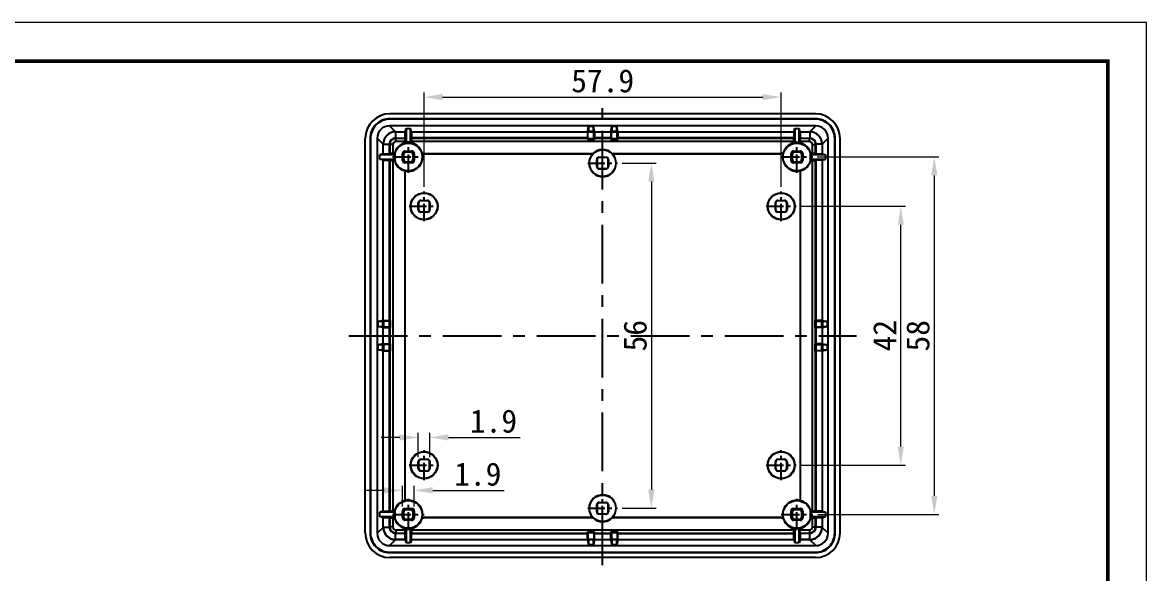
# Model space of a CAD drawing. Header units: millimetres. Extents: x 1760 to 2124, y -231 to 22.
# Drawn here: x 1942 to 2124.2, y -67.3 to 22.1 of the extents above; entities that cross this region are included whole.
import ezdxf

# ---------------------------------------------------------------- set-up
doc = ezdxf.new("R2010")
doc.units = ezdxf.units.MM
doc.linetypes.add('CENTER', pattern=[50.8, 31.75, -6.35, 6.35, -6.35])
doc.layers.add('dim', color=3, linetype='Continuous', lineweight=9)
doc.layers.add('from', color=7, linetype='Continuous', lineweight=13)
doc.styles.add('宋体', font='SimSun.ttf')
doc.dimstyles.new('YanXiu', dxfattribs={"dimscale": 1.5, "dimtxt": 2.5, "dimasz": 2.2, "dimexe": 0.65, "dimexo": 0.65, "dimgap": 0.5, "dimtad": 1, "dimdsep": 46, "dimtxsty": '宋体', "dimcen": 0, "dimclrd": 3, "dimclre": 3, "dimclrt": 3, "dimazin": 2, "dimtfac": 1, "dimtofl": 0, "dimtmove": 0, "dimatfit": 3, "dimfxl": 1, "dimlwd": 5, "dimlwe": 5, "dimarcsym": 0})

# ---------------------------------------------------------------- blocks, each defined once
blk = doc.blocks.new('*D4')
at = {"layer": 'Defpoints', "color": 0}
for p in [(2065.02, 10.01), (2007.12, -5.29), (2065.02, -5.29)]:
    blk.add_point(p, dxfattribs=at)
at = {"layer": 'dim', "color": 3, "lineweight": 5}
for p, q in [((2007.12, -4.54), (2007.12, 10.76)), ((2010.12, 10.01), (2062.02, 10.01)), ((2065.02, -4.54), (2065.02, 10.76))]:
    blk.add_line(p, q, dxfattribs=at)
at = {"layer": 'dim', "color": 3}
for points in [[(2010.12, 10.51), (2010.12, 9.51), (2007.12, 10.01)], [(2062.02, 10.51), (2062.02, 9.51), (2065.02, 10.01)]]:
    blk.add_solid(points, dxfattribs=at)
at = {"layer": 'dim', "color": 3, "insert": (2036.07, 12.63), "char_height": 3.75, "attachment_point": 5, "style": '宋体'}
blk.add_mtext('57.9', dxfattribs=at)
blk = doc.blocks.new('*D5')
at = {"layer": 'Defpoints', "color": 0}
for p in [(2038.48, -0.7), (2038.48, -56.7), (2043.97, -56.7)]:
    blk.add_point(p, dxfattribs=at)
at = {"layer": 'dim', "color": 3, "lineweight": 5}
for p, q in [((2039.23, -0.7), (2044.72, -0.7)), ((2043.97, -3.7), (2043.97, -53.7)), ((2039.23, -56.7), (2044.72, -56.7))]:
    blk.add_line(p, q, dxfattribs=at)
at = {"layer": 'dim', "color": 3}
for points in [[(2043.47, -3.7), (2044.47, -3.7), (2043.97, -0.7)], [(2043.47, -53.7), (2044.47, -53.7), (2043.97, -56.7)]]:
    blk.add_solid(points, dxfattribs=at)
at = {"layer": 'dim', "color": 3, "insert": (2041.35, -28.7), "char_height": 3.75, "attachment_point": 5, "rotation": 90, "style": '宋体'}
blk.add_mtext('56', dxfattribs=at)
blk = doc.blocks.new('*D25')
at = {"layer": 'Defpoints', "color": 0}
for p in [(2005.52, -53.8), (2003.62, -57.15), (2005.52, -57.15)]:
    blk.add_point(p, dxfattribs=at)
at = {"layer": 'dim', "color": 3, "lineweight": 5}
for p, q in [((2000.62, -53.8), (1997.62, -53.8)), ((2003.62, -56.41), (2003.62, -53.05)), ((2005.52, -56.41), (2005.52, -53.05)), ((2008.52, -53.8), (2020.12, -53.8))]:
    blk.add_line(p, q, dxfattribs=at)
at = {"layer": 'dim', "color": 3}
for points in [[(2000.62, -53.3), (2000.62, -54.3), (2003.62, -53.8)], [(2008.52, -53.3), (2008.52, -54.3), (2005.52, -53.8)]]:
    blk.add_solid(points, dxfattribs=at)
at = {"layer": 'dim', "color": 3, "insert": (2015.82, -51.18), "char_height": 3.75, "attachment_point": 5, "style": '宋体'}
blk.add_mtext('1.9', dxfattribs=at)
blk = doc.blocks.new('*D26')
at = {"layer": 'Defpoints', "color": 0}
for p in [(2008.07, -45.21), (2006.17, -49.15), (2008.07, -49.15)]:
    blk.add_point(p, dxfattribs=at)
at = {"layer": 'dim', "color": 3, "lineweight": 5}
for p, q in [((2003.17, -45.21), (2000.17, -45.21)), ((2006.17, -48.41), (2006.17, -44.46)), ((2008.07, -48.41), (2008.07, -44.46)), ((2011.07, -45.21), (2022.67, -45.21))]:
    blk.add_line(p, q, dxfattribs=at)
at = {"layer": 'dim', "color": 3}
for points in [[(2003.17, -44.71), (2003.17, -45.71), (2006.17, -45.21)], [(2011.07, -44.71), (2011.07, -45.71), (2008.07, -45.21)]]:
    blk.add_solid(points, dxfattribs=at)
at = {"layer": 'dim', "color": 3, "insert": (2018.37, -42.58), "char_height": 3.75, "attachment_point": 5, "style": '宋体'}
blk.add_mtext('1.9', dxfattribs=at)
blk = doc.blocks.new('*D30')
at = {"layer": 'Defpoints', "color": 0}
for p in [(2067.43, -7.7), (2084.41, -7.7), (2067.43, -49.7)]:
    blk.add_point(p, dxfattribs=at)
at = {"layer": 'dim', "color": 3, "lineweight": 5}
for p, q in [((2068.18, -7.7), (2085.16, -7.7)), ((2084.41, -46.7), (2084.41, -10.7)), ((2068.18, -49.7), (2085.16, -49.7))]:
    blk.add_line(p, q, dxfattribs=at)
at = {"layer": 'dim', "color": 3}
for points in [[(2083.91, -10.7), (2084.91, -10.7), (2084.41, -7.7)], [(2083.91, -46.7), (2084.91, -46.7), (2084.41, -49.7)]]:
    blk.add_solid(points, dxfattribs=at)
at = {"layer": 'dim', "color": 3, "insert": (2081.79, -28.7), "char_height": 3.75, "attachment_point": 5, "rotation": 90, "style": '宋体'}
blk.add_mtext('42', dxfattribs=at)
blk = doc.blocks.new('*D31')
at = {"layer": 'Defpoints', "color": 0}
for p in [(2070.12, 0.3), (2070.23, -57.71), (2089.83, -57.71)]:
    blk.add_point(p, dxfattribs=at)
at = {"layer": 'dim', "color": 3, "lineweight": 5}
for p, q in [((2070.87, 0.3), (2090.58, 0.3)), ((2089.83, -2.7), (2089.83, -54.71)), ((2070.98, -57.71), (2090.58, -57.71))]:
    blk.add_line(p, q, dxfattribs=at)
at = {"layer": 'dim', "color": 3}
for points in [[(2089.33, -2.7), (2090.33, -2.7), (2089.83, 0.3)], [(2089.33, -54.71), (2090.33, -54.71), (2089.83, -57.71)]]:
    blk.add_solid(points, dxfattribs=at)
at = {"layer": 'dim', "color": 3, "insert": (2087.2, -28.71), "char_height": 3.75, "attachment_point": 5, "rotation": 90, "style": '宋体'}
blk.add_mtext('58', dxfattribs=at)

msp = doc.modelspace()

# ---------------------------------------------------------------- linework, layer by layer
at = {"color": 7, "linetype": 'Continuous'}
for p, q in [((2070.567, 7.295), (2001.564, 7.295)), ((2001.565, 6.494), (2001.565, 6.424)), ((2070.565, 6.494), (2001.565, 6.494)), ((2070.565, 6.424), (2001.565, 6.424)), ((2070.565, 6.494), (2070.565, 6.424)), ((2001.513, 5.347), (2002.471, 4.389)), ((2070.618, 5.347), (2001.513, 5.347)), ((2002.471, 4.389), (2004.044, 4.389)), ((2002.497, 4.362), (2002.497, 3.363)), ((2002.497, 4.362), (2004.044, 4.362)), ((2004.044, 4.389), (2004.215, 4.902)), ((2004.044, 4.389), (2004.044, 4.362)), ((2004.215, 4.902), (2004.215, 2.469)), ((2004.215, 4.902), (2004.915, 4.902)), ((2004.915, 2.469), (2004.915, 4.902)), ((2005.086, 4.389), (2004.915, 4.902)), ((2005.086, 4.389), (2005.086, 3.388)), ((2005.086, 4.389), (2033.6, 4.389)), ((2033.6, 4.389), (2033.765, 5.216)), ((2033.6, 4.389), (2033.6, 3.388)), ((2033.765, 4.425), (2033.687, 4.294)), ((2033.687, 3.294), (2033.687, 4.294)), ((2034.644, 4.294), (2033.687, 4.294)), ((2033.765, 5.216), (2033.765, 4.425)), ((2034.565, 5.216), (2033.765, 5.216)), ((2034.565, 4.425), (2033.765, 4.425)), ((2034.565, 4.425), (2034.565, 5.216)), ((2034.731, 4.389), (2034.565, 5.216)), ((2034.565, 4.425), (2034.644, 4.294)), ((2034.644, 3.294), (2034.644, 4.294)), ((2034.731, 4.389), (2034.731, 3.388)), ((2034.731, 4.389), (2037.4, 4.389)), ((2037.4, 4.389), (2037.565, 5.216)), ((2037.4, 4.389), (2037.4, 3.388)), ((2037.565, 4.425), (2037.487, 4.294)), ((2037.487, 3.294), (2037.487, 4.294)), ((2038.444, 4.294), (2037.487, 4.294)), ((2037.565, 5.216), (2037.565, 4.425)), ((2038.365, 5.216), (2037.565, 5.216)), ((2038.365, 4.425), (2037.565, 4.425)), ((2038.365, 4.425), (2038.365, 5.216)), ((2038.531, 4.389), (2038.365, 5.216)), ((2038.365, 4.425), (2038.444, 4.294)), ((2038.444, 3.294), (2038.444, 4.294)), ((2038.531, 4.389), (2038.531, 3.388)), ((2038.531, 4.389), (2067.044, 4.389)), ((2067.044, 4.389), (2067.215, 4.902)), ((2067.044, 4.389), (2067.044, 3.388)), ((2067.215, 4.902), (2067.215, 2.469)), ((2067.215, 4.902), (2067.915, 4.902)), ((2067.915, 2.469), (2067.915, 4.902)), ((2068.086, 4.389), (2067.915, 4.902)), ((2068.086, 4.389), (2068.086, 4.362)), ((2068.086, 4.389), (2069.66, 4.389)), ((2068.086, 4.362), (2069.633, 4.362)), ((2069.633, 4.362), (2069.633, 3.363)), ((2069.66, 4.389), (2070.618, 5.347)), ((1997.565, -60.706), (1997.565, 3.296)), ((1998.366, 3.295), (1998.366, -60.705)), ((1998.366, 3.295), (1998.436, 3.295)), ((1998.436, 3.295), (1998.436, -60.705)), ((1999.514, 3.347), (1999.514, -60.757)), ((1999.514, 3.347), (2000.472, 2.389)), ((2000.472, 0.816), (2000.472, 2.389)), ((2000.498, 0.816), (2000.498, 2.363)), ((2000.498, 2.363), (2001.498, 2.363)), ((2001.498, 0.824), (2001.498, 2.363)), ((2001.498, 2.363), (2001.549, 2.312)), ((2001.549, 2.312), (2001.549, 0.841)), ((2002.049, 2.312), (2001.549, 2.312)), ((2002.049, 2.312), (2002.049, 0.846)), ((2002.497, 3.363), (2002.549, 3.312)), ((2002.497, 3.363), (2004.036, 3.363)), ((2002.548, 2.812), (2002.548, 3.312)), ((2004.015, 2.812), (2002.548, 2.812)), ((2004.019, 3.312), (2002.549, 3.312)), ((2004.015, 2.812), (2004.015, 2.552)), ((2004.036, 3.363), (2004.019, 3.312)), ((2005.086, 3.388), (2005.112, 3.312)), ((2033.6, 3.388), (2005.086, 3.388)), ((2033.585, 3.312), (2005.112, 3.312)), ((2005.116, 2.812), (2005.116, 2.552)), ((2067.015, 2.812), (2005.116, 2.812)), ((2033.687, 3.294), (2033.583, 3.121)), ((2033.583, 3.121), (2034.748, 3.121)), ((2033.6, 3.388), (2033.585, 3.312)), ((2033.687, 3.294), (2034.644, 3.294)), ((2034.644, 3.294), (2034.748, 3.121)), ((2034.731, 3.388), (2034.746, 3.312)), ((2037.4, 3.388), (2034.731, 3.388)), ((2037.385, 3.312), (2034.746, 3.312)), ((2037.487, 3.294), (2037.383, 3.121)), ((2037.383, 3.121), (2038.548, 3.121)), ((2037.4, 3.388), (2037.385, 3.312)), ((2037.487, 3.294), (2038.444, 3.294)), ((2038.444, 3.294), (2038.548, 3.121)), ((2038.531, 3.388), (2038.546, 3.312)), ((2067.044, 3.388), (2038.531, 3.388)), ((2067.019, 3.312), (2038.546, 3.312)), ((2067.015, 2.812), (2067.015, 2.552)), ((2067.044, 3.388), (2067.019, 3.312)), ((2068.095, 3.363), (2069.633, 3.363)), ((2068.095, 3.363), (2068.112, 3.312)), ((2069.582, 3.312), (2068.112, 3.312)), ((2068.116, 2.812), (2068.116, 2.552)), ((2069.582, 2.812), (2068.116, 2.812)), ((2069.582, 3.312), (2069.633, 3.363)), ((2069.582, 2.812), (2069.582, 3.312)), ((2070.082, 2.312), (2070.582, 2.312)), ((2070.082, 0.846), (2070.082, 2.312)), ((2070.582, 2.312), (2070.633, 2.363)), ((2070.582, 0.841), (2070.582, 2.312)), ((2071.633, 2.363), (2070.633, 2.363)), ((2070.633, 2.363), (2070.633, 0.824)), ((2071.633, 2.363), (2071.633, 0.816)), ((2071.659, 2.389), (2072.617, 3.347)), ((2071.659, 2.389), (2071.659, 0.816)), ((2072.617, -60.757), (2072.617, 3.347)), ((2073.765, 3.295), (2073.695, 3.295)), ((2073.695, -60.705), (2073.695, 3.295)), ((2073.765, -60.705), (2073.765, 3.295)), ((2074.565, -60.706), (2074.565, 3.296)), ((2000.472, 0.816), (1999.959, 0.645)), ((1999.959, -0.055), (1999.959, 0.645)), ((2002.391, 0.645), (1999.959, 0.645)), ((2000.472, 0.816), (2000.498, 0.816)), ((2001.498, 0.824), (2001.549, 0.841)), ((2002.049, 0.846), (2002.309, 0.846)), ((2003.615, -0.255), (2003.615, 0.845)), ((2003.615, 0.845), (2003.79, 0.671)), ((2003.79, 0.671), (2003.79, -0.081)), ((2004.015, 1.245), (2004.19, 1.071)), ((2004.015, 1.245), (2005.115, 1.245)), ((2004.941, 1.071), (2004.19, 1.071)), ((2005.115, 1.245), (2004.941, 1.071)), ((2005.515, 0.845), (2005.341, 0.671)), ((2005.341, -0.081), (2005.341, 0.671)), ((2005.515, 0.845), (2005.515, -0.255)), ((2006.826, 0.83), (2006.829, 0.804)), ((2007.049, 0.812), (2007.049, 0.838)), ((2007.049, 0.838), (2034.5, 0.838)), ((2007.049, 0.812), (2034.481, 0.812)), ((2035.515, 0.245), (2035.562, 0.199)), ((2035.515, 0.245), (2036.615, 0.245)), ((2036.569, 0.199), (2035.562, 0.199)), ((2036.615, 0.245), (2036.569, 0.199)), ((2037.631, 0.838), (2065.082, 0.838)), ((2037.65, 0.812), (2065.082, 0.812)), ((2065.082, 0.812), (2065.082, 0.838)), ((2065.305, 0.83), (2065.302, 0.804)), ((2066.615, -0.255), (2066.615, 0.845)), ((2066.615, 0.845), (2066.79, 0.671)), ((2066.79, 0.671), (2066.79, -0.081)), ((2067.015, 1.245), (2068.115, 1.245)), ((2067.015, 1.245), (2067.19, 1.071)), ((2067.941, 1.071), (2067.19, 1.071)), ((2068.115, 1.245), (2067.941, 1.071)), ((2068.515, 0.845), (2068.341, 0.671)), ((2068.341, -0.081), (2068.341, 0.671)), ((2068.515, 0.845), (2068.515, -0.255)), ((2072.172, 0.645), (2069.74, 0.645)), ((2070.082, 0.846), (2069.822, 0.846)), ((2070.633, 0.824), (2070.582, 0.841)), ((2071.659, 0.816), (2071.633, 0.816)), ((2071.659, 0.816), (2072.172, 0.645)), ((2072.172, 0.645), (2072.172, -0.055)), ((2000.472, -0.226), (1999.959, -0.055)), ((1999.959, -0.055), (2002.391, -0.055)), ((2000.472, -26.24), (2000.472, -0.226)), ((2000.472, -0.226), (2001.472, -0.226)), ((2001.472, -0.226), (2001.472, -26.24)), ((2001.472, -0.226), (2001.549, -0.251)), ((2001.549, -0.251), (2001.549, -26.224)), ((2002.049, -0.256), (2002.049, -57.154)), ((2002.049, -0.256), (2002.309, -0.256)), ((2003.615, -0.255), (2003.79, -0.081)), ((2004.015, -0.655), (2004.19, -0.481)), ((2005.115, -0.655), (2004.015, -0.655)), ((2004.19, -0.481), (2004.941, -0.481)), ((2004.941, -0.481), (2005.115, -0.655)), ((2005.341, -0.081), (2005.515, -0.255)), ((2035.115, -1.255), (2035.115, -0.155)), ((2035.115, -0.155), (2035.162, -0.201)), ((2035.162, -1.209), (2035.115, -1.255)), ((2035.162, -0.201), (2035.162, -1.209)), ((2035.562, -1.609), (2035.515, -1.655)), ((2036.615, -1.655), (2035.515, -1.655)), ((2035.562, -1.609), (2036.569, -1.609)), ((2036.615, -1.655), (2036.569, -1.609)), ((2037.015, -0.155), (2036.969, -0.201)), ((2036.969, -1.209), (2036.969, -0.201)), ((2037.015, -1.255), (2036.969, -1.209)), ((2037.015, -0.155), (2037.015, -1.255)), ((2066.79, -0.081), (2066.615, -0.255)), ((2067.19, -0.481), (2067.015, -0.655)), ((2068.115, -0.655), (2067.015, -0.655)), ((2067.19, -0.481), (2067.941, -0.481)), ((2068.115, -0.655), (2067.941, -0.481)), ((2068.515, -0.255), (2068.341, -0.081)), ((2069.74, -0.055), (2072.172, -0.055)), ((2070.082, -0.256), (2069.822, -0.256)), ((2070.082, -57.154), (2070.082, -0.256)), ((2070.659, -0.226), (2070.582, -0.251)), ((2070.582, -26.224), (2070.582, -0.251)), ((2071.659, -0.226), (2070.659, -0.226)), ((2070.659, -26.24), (2070.659, -0.226)), ((2071.659, -0.226), (2072.172, -0.055)), ((2071.659, -0.226), (2071.659, -26.24)), ((2004.022, -55.222), (2004.022, -2.188)), ((2004.049, -2.188), (2004.022, -2.188)), ((2004.031, -1.965), (2004.057, -1.969)), ((2004.049, -55.222), (2004.049, -2.188)), ((2068.1, -1.965), (2068.074, -1.969)), ((2068.082, -2.188), (2068.108, -2.188)), ((2068.082, -2.188), (2068.082, -55.222)), ((2068.108, -2.188), (2068.108, -55.222)), ((2006.165, -8.255), (2006.165, -7.155)), ((2006.165, -7.155), (2006.212, -7.201)), ((2006.212, -7.201), (2006.212, -8.209)), ((2006.565, -6.755), (2006.612, -6.801)), ((2006.565, -6.755), (2007.665, -6.755)), ((2007.619, -6.801), (2006.612, -6.801)), ((2007.665, -6.755), (2007.619, -6.801)), ((2008.065, -7.155), (2008.019, -7.201)), ((2008.019, -8.209), (2008.019, -7.201)), ((2008.065, -7.155), (2008.065, -8.255)), ((2064.065, -8.255), (2064.065, -7.155)), ((2064.065, -7.155), (2064.112, -7.201)), ((2064.112, -7.201), (2064.112, -8.209)), ((2064.465, -6.755), (2065.565, -6.755)), ((2064.465, -6.755), (2064.512, -6.801)), ((2065.519, -6.801), (2064.512, -6.801)), ((2065.565, -6.755), (2065.519, -6.801)), ((2065.965, -7.155), (2065.919, -7.201)), ((2065.919, -8.209), (2065.919, -7.201)), ((2065.965, -7.155), (2065.965, -8.255)), ((2006.165, -8.255), (2006.212, -8.209)), ((2006.565, -8.655), (2006.612, -8.609)), ((2007.665, -8.655), (2006.565, -8.655)), ((2006.612, -8.609), (2007.619, -8.609)), ((2007.619, -8.609), (2007.665, -8.655)), ((2008.019, -8.209), (2008.065, -8.255)), ((2064.112, -8.209), (2064.065, -8.255)), ((2064.512, -8.609), (2064.465, -8.655)), ((2065.565, -8.655), (2064.465, -8.655)), ((2064.512, -8.609), (2065.519, -8.609)), ((2065.565, -8.655), (2065.519, -8.609)), ((2065.965, -8.255), (2065.919, -8.209)), ((2000.472, -26.24), (1999.645, -26.405)), ((1999.645, -27.205), (1999.645, -26.405)), ((2000.383, -26.405), (1999.645, -26.405)), ((2000.472, -27.37), (1999.645, -27.205)), ((1999.645, -27.205), (2000.383, -27.205)), ((2000.383, -26.405), (2000.514, -26.326)), ((2000.383, -26.405), (2000.383, -27.205)), ((2000.383, -27.205), (2000.514, -27.284)), ((2000.472, -26.24), (2001.472, -26.24)), ((2000.514, -26.326), (2000.514, -27.284)), ((2001.514, -26.326), (2000.514, -26.326)), ((2000.514, -27.284), (2001.514, -27.284)), ((2001.472, -26.24), (2001.549, -26.224)), ((2001.514, -26.326), (2001.687, -26.223)), ((2001.514, -27.284), (2001.514, -26.326)), ((2001.514, -27.284), (2001.687, -27.387)), ((2001.687, -27.387), (2001.687, -26.223)), ((2070.617, -26.326), (2070.444, -26.223)), ((2070.444, -26.223), (2070.444, -27.387)), ((2070.617, -27.284), (2070.444, -27.387)), ((2070.659, -26.24), (2070.582, -26.224)), ((2070.617, -26.326), (2071.617, -26.326)), ((2070.617, -26.326), (2070.617, -27.284)), ((2070.617, -27.284), (2071.617, -27.284)), ((2071.659, -26.24), (2070.659, -26.24)), ((2071.748, -26.405), (2071.617, -26.326)), ((2071.617, -27.284), (2071.617, -26.326)), ((2071.748, -27.205), (2071.617, -27.284)), ((2071.659, -26.24), (2072.486, -26.405)), ((2071.659, -27.37), (2072.486, -27.205)), ((2072.486, -26.405), (2071.748, -26.405)), ((2071.748, -27.205), (2071.748, -26.405)), ((2071.748, -27.205), (2072.486, -27.205)), ((2072.486, -26.405), (2072.486, -27.205)), ((2000.472, -30.04), (2000.472, -27.37)), ((2000.472, -27.37), (2001.472, -27.37)), ((2001.472, -27.37), (2001.472, -30.04)), ((2001.472, -27.37), (2001.549, -27.386)), ((2001.549, -27.386), (2001.549, -30.024)), ((2070.659, -27.37), (2070.582, -27.386)), ((2070.582, -30.024), (2070.582, -27.386)), ((2071.659, -27.37), (2070.659, -27.37)), ((2070.659, -30.04), (2070.659, -27.37)), ((2071.659, -27.37), (2071.659, -30.04)), ((2000.472, -30.04), (1999.645, -30.205)), ((1999.645, -31.005), (1999.645, -30.205)), ((2000.383, -30.205), (1999.645, -30.205)), ((2000.383, -30.205), (2000.514, -30.126)), ((2000.383, -30.205), (2000.383, -31.005)), ((2000.472, -30.04), (2001.472, -30.04)), ((2000.514, -30.126), (2000.514, -31.084)), ((2001.514, -30.126), (2000.514, -30.126)), ((2001.472, -30.04), (2001.549, -30.024)), ((2001.514, -30.126), (2001.687, -30.023)), ((2001.514, -31.084), (2001.514, -30.126)), ((2001.687, -31.187), (2001.687, -30.023)), ((2070.617, -30.126), (2070.444, -30.023)), ((2070.444, -30.023), (2070.444, -31.187)), ((2070.659, -30.04), (2070.582, -30.024)), ((2070.617, -30.126), (2071.617, -30.126)), ((2070.617, -30.126), (2070.617, -31.084)), ((2071.659, -30.04), (2070.659, -30.04)), ((2071.748, -30.205), (2071.617, -30.126)), ((2071.617, -31.084), (2071.617, -30.126)), ((2071.659, -30.04), (2072.486, -30.205)), ((2072.486, -30.205), (2071.748, -30.205)), ((2071.748, -31.005), (2071.748, -30.205)), ((2072.486, -30.205), (2072.486, -31.005)), ((2000.472, -31.17), (1999.645, -31.005)), ((1999.645, -31.005), (2000.383, -31.005)), ((2000.383, -31.005), (2000.514, -31.084)), ((2000.472, -57.184), (2000.472, -31.17)), ((2000.472, -31.17), (2001.472, -31.17)), ((2000.514, -31.084), (2001.514, -31.084)), ((2001.472, -31.17), (2001.472, -57.184)), ((2001.472, -31.17), (2001.549, -31.186)), ((2001.514, -31.084), (2001.687, -31.187)), ((2001.549, -31.186), (2001.549, -57.159)), ((2070.617, -31.084), (2070.444, -31.187)), ((2070.659, -31.17), (2070.582, -31.186)), ((2070.582, -57.159), (2070.582, -31.186)), ((2070.617, -31.084), (2071.617, -31.084)), ((2071.659, -31.17), (2070.659, -31.17)), ((2070.659, -57.184), (2070.659, -31.17)), ((2071.748, -31.005), (2071.617, -31.084)), ((2071.659, -31.17), (2072.486, -31.005)), ((2071.659, -31.17), (2071.659, -57.184)), ((2071.748, -31.005), (2072.486, -31.005)), ((2006.165, -49.155), (2006.212, -49.201)), ((2006.165, -50.255), (2006.165, -49.155)), ((2006.212, -49.201), (2006.212, -50.209)), ((2006.565, -48.755), (2006.612, -48.801)), ((2006.565, -48.755), (2007.665, -48.755)), ((2007.619, -48.801), (2006.612, -48.801)), ((2007.619, -48.801), (2007.665, -48.755)), ((2008.019, -49.201), (2008.065, -49.155)), ((2008.019, -50.209), (2008.019, -49.201)), ((2008.065, -49.155), (2008.065, -50.255)), ((2064.112, -49.201), (2064.065, -49.155)), ((2064.065, -50.255), (2064.065, -49.155)), ((2064.112, -49.201), (2064.112, -50.209)), ((2064.465, -48.755), (2065.565, -48.755)), ((2064.512, -48.801), (2064.465, -48.755)), ((2065.519, -48.801), (2064.512, -48.801)), ((2065.565, -48.755), (2065.519, -48.801)), ((2065.965, -49.155), (2065.919, -49.201)), ((2065.919, -50.209), (2065.919, -49.201)), ((2065.965, -49.155), (2065.965, -50.255)), ((2006.165, -50.255), (2006.212, -50.209)), ((2006.565, -50.655), (2006.612, -50.609)), ((2007.665, -50.655), (2006.565, -50.655)), ((2006.612, -50.609), (2007.619, -50.609)), ((2007.665, -50.655), (2007.619, -50.609)), ((2008.065, -50.255), (2008.019, -50.209)), ((2064.065, -50.255), (2064.112, -50.209)), ((2064.465, -50.655), (2064.512, -50.609)), ((2065.565, -50.655), (2064.465, -50.655)), ((2064.512, -50.609), (2065.519, -50.609)), ((2065.565, -50.655), (2065.519, -50.609)), ((2065.965, -50.255), (2065.919, -50.209)), ((2004.049, -55.222), (2004.022, -55.222)), ((2004.031, -55.445), (2004.057, -55.441)), ((2035.162, -56.201), (2035.115, -56.155)), ((2035.115, -57.255), (2035.115, -56.155)), ((2035.162, -56.201), (2035.162, -57.209)), ((2035.515, -55.755), (2036.615, -55.755)), ((2035.562, -55.801), (2035.515, -55.755)), ((2036.569, -55.801), (2035.562, -55.801)), ((2036.615, -55.755), (2036.569, -55.801)), ((2037.015, -56.155), (2036.969, -56.201)), ((2036.969, -57.209), (2036.969, -56.201)), ((2037.015, -56.155), (2037.015, -57.255)), ((2068.1, -55.445), (2068.074, -55.441)), ((2068.082, -55.222), (2068.108, -55.222)), ((2000.472, -57.184), (1999.959, -57.355)), ((1999.959, -58.055), (1999.959, -57.355)), ((2002.391, -57.355), (1999.959, -57.355)), ((2000.472, -58.226), (1999.959, -58.055)), ((1999.959, -58.055), (2002.391, -58.055)), ((2000.472, -57.184), (2001.472, -57.184)), ((2000.472, -59.799), (2000.472, -58.226)), ((2000.472, -58.226), (2000.498, -58.226)), ((2000.498, -59.773), (2000.498, -58.226)), ((2001.472, -57.184), (2001.549, -57.159)), ((2001.498, -58.234), (2001.549, -58.251)), ((2001.498, -59.773), (2001.498, -58.234)), ((2001.549, -58.251), (2001.549, -59.722)), ((2002.049, -57.154), (2002.309, -57.154)), ((2002.049, -58.256), (2002.049, -59.722)), ((2002.049, -58.256), (2002.309, -58.256)), ((2003.615, -57.155), (2003.79, -57.329)), ((2003.615, -58.255), (2003.615, -57.155)), ((2003.615, -58.255), (2003.79, -58.081)), ((2003.79, -57.329), (2003.79, -58.081)), ((2004.015, -56.755), (2004.19, -56.929)), ((2004.015, -56.755), (2005.115, -56.755)), ((2004.941, -56.929), (2004.19, -56.929)), ((2004.941, -56.929), (2005.115, -56.755)), ((2005.341, -57.329), (2005.515, -57.155)), ((2005.341, -58.081), (2005.341, -57.329)), ((2005.515, -58.255), (2005.341, -58.081)), ((2005.515, -57.155), (2005.515, -58.255)), ((2006.826, -58.24), (2006.829, -58.214)), ((2007.049, -58.222), (2007.049, -58.248)), ((2034.481, -58.222), (2007.049, -58.222)), ((2034.5, -58.248), (2007.049, -58.248)), ((2035.115, -57.255), (2035.162, -57.209)), ((2035.515, -57.655), (2035.562, -57.609)), ((2036.615, -57.655), (2035.515, -57.655)), ((2035.562, -57.609), (2036.569, -57.609)), ((2036.615, -57.655), (2036.569, -57.609)), ((2037.015, -57.255), (2036.969, -57.209)), ((2065.082, -58.248), (2037.631, -58.248)), ((2065.082, -58.222), (2037.65, -58.222)), ((2065.082, -58.222), (2065.082, -58.248)), ((2065.305, -58.24), (2065.302, -58.214)), ((2066.79, -57.329), (2066.615, -57.155)), ((2066.615, -58.255), (2066.615, -57.155)), ((2066.615, -58.255), (2066.79, -58.081)), ((2066.79, -57.329), (2066.79, -58.081)), ((2067.015, -56.755), (2068.115, -56.755)), ((2067.19, -56.929), (2067.015, -56.755)), ((2067.941, -56.929), (2067.19, -56.929)), ((2068.115, -56.755), (2067.941, -56.929)), ((2068.515, -57.155), (2068.341, -57.329)), ((2068.341, -58.081), (2068.341, -57.329)), ((2068.515, -58.255), (2068.341, -58.081)), ((2068.515, -57.155), (2068.515, -58.255)), ((2072.172, -57.355), (2069.74, -57.355)), ((2069.74, -58.055), (2072.172, -58.055)), ((2070.082, -57.154), (2069.822, -57.154)), ((2070.082, -58.256), (2069.822, -58.256)), ((2070.082, -59.722), (2070.082, -58.256)), ((2070.659, -57.184), (2070.582, -57.159)), ((2070.633, -58.234), (2070.582, -58.251)), ((2070.582, -59.722), (2070.582, -58.251)), ((2070.633, -58.234), (2070.633, -59.773)), ((2071.659, -57.184), (2070.659, -57.184)), ((2071.659, -58.226), (2071.633, -58.226)), ((2071.633, -58.226), (2071.633, -59.773)), ((2071.659, -57.184), (2072.172, -57.355)), ((2071.659, -58.226), (2072.172, -58.055)), ((2071.659, -58.226), (2071.659, -59.799)), ((2072.172, -57.355), (2072.172, -58.055)), ((1999.514, -60.757), (2000.472, -59.799)), ((2000.498, -59.773), (2001.498, -59.773)), ((2001.498, -59.773), (2001.549, -59.722)), ((2002.049, -59.722), (2001.549, -59.722)), ((2004.015, -58.655), (2004.19, -58.481)), ((2005.115, -58.655), (2004.015, -58.655)), ((2004.015, -60.222), (2004.015, -59.962)), ((2004.19, -58.481), (2004.941, -58.481)), ((2004.215, -59.879), (2004.215, -62.312)), ((2004.915, -62.312), (2004.915, -59.879)), ((2005.115, -58.655), (2004.941, -58.481)), ((2005.116, -60.222), (2005.116, -59.962)), ((2067.015, -58.655), (2067.19, -58.481)), ((2068.115, -58.655), (2067.015, -58.655)), ((2067.015, -60.222), (2067.015, -59.962)), ((2067.19, -58.481), (2067.941, -58.481)), ((2067.215, -59.879), (2067.215, -62.312)), ((2067.915, -62.312), (2067.915, -59.879)), ((2068.115, -58.655), (2067.941, -58.481)), ((2068.116, -60.222), (2068.116, -59.962)), ((2070.082, -59.722), (2070.582, -59.722)), ((2070.633, -59.773), (2070.582, -59.722)), ((2071.633, -59.773), (2070.633, -59.773)), ((2072.617, -60.757), (2071.659, -59.799)), ((1998.366, -60.705), (1998.436, -60.705)), ((2001.513, -62.757), (2002.471, -61.798)), ((2004.044, -61.798), (2002.471, -61.798)), ((2002.497, -60.773), (2002.548, -60.722)), ((2002.497, -61.772), (2002.497, -60.773)), ((2004.036, -60.773), (2002.497, -60.773)), ((2004.044, -61.772), (2002.497, -61.772)), ((2002.548, -60.222), (2002.548, -60.722)), ((2002.548, -60.222), (2004.015, -60.222)), ((2002.548, -60.722), (2004.019, -60.722)), ((2004.036, -60.773), (2004.019, -60.722)), ((2004.044, -61.798), (2004.044, -61.772)), ((2004.044, -61.798), (2004.215, -62.312)), ((2005.086, -61.798), (2004.915, -62.312)), ((2005.086, -60.798), (2005.112, -60.722)), ((2005.086, -60.798), (2033.6, -60.798)), ((2005.086, -61.798), (2005.086, -60.798)), ((2033.6, -61.798), (2005.086, -61.798)), ((2005.112, -60.722), (2033.585, -60.722)), ((2005.116, -60.222), (2067.015, -60.222)), ((2033.583, -60.531), (2034.748, -60.531)), ((2033.687, -60.704), (2033.583, -60.531)), ((2033.6, -60.798), (2033.585, -60.722)), ((2033.6, -61.798), (2033.6, -60.798)), ((2033.6, -61.798), (2033.765, -62.626)), ((2034.644, -60.704), (2033.687, -60.704)), ((2033.687, -60.704), (2033.687, -61.704)), ((2033.687, -61.704), (2034.644, -61.704)), ((2033.765, -61.835), (2033.687, -61.704)), ((2034.565, -61.835), (2033.765, -61.835)), ((2033.765, -61.835), (2033.765, -62.626)), ((2034.565, -61.835), (2034.644, -61.704)), ((2034.731, -61.798), (2034.565, -62.626)), ((2034.565, -62.626), (2034.565, -61.835)), ((2034.644, -60.704), (2034.748, -60.531)), ((2034.644, -60.704), (2034.644, -61.704)), ((2034.731, -60.798), (2034.746, -60.722)), ((2034.731, -60.798), (2037.4, -60.798)), ((2034.731, -61.798), (2034.731, -60.798)), ((2037.4, -61.798), (2034.731, -61.798)), ((2034.746, -60.722), (2037.385, -60.722)), ((2037.383, -60.531), (2038.548, -60.531)), ((2037.487, -60.704), (2037.383, -60.531)), ((2037.4, -60.798), (2037.385, -60.722)), ((2037.4, -61.798), (2037.4, -60.798)), ((2037.4, -61.798), (2037.565, -62.626)), ((2038.444, -60.704), (2037.487, -60.704)), ((2037.487, -60.704), (2037.487, -61.704)), ((2037.487, -61.704), (2038.444, -61.704)), ((2037.565, -61.835), (2037.487, -61.704)), ((2038.365, -61.835), (2037.565, -61.835)), ((2037.565, -61.835), (2037.565, -62.626)), ((2038.365, -61.835), (2038.444, -61.704)), ((2038.531, -61.798), (2038.365, -62.626)), ((2038.365, -62.626), (2038.365, -61.835)), ((2038.444, -60.704), (2038.548, -60.531)), ((2038.444, -60.704), (2038.444, -61.704)), ((2038.531, -60.798), (2038.546, -60.722)), ((2038.531, -60.798), (2067.044, -60.798)), ((2038.531, -61.798), (2038.531, -60.798)), ((2067.044, -61.798), (2038.531, -61.798)), ((2038.546, -60.722), (2067.019, -60.722)), ((2067.044, -60.798), (2067.019, -60.722)), ((2067.044, -61.798), (2067.044, -60.798)), ((2067.044, -61.798), (2067.215, -62.312)), ((2068.086, -61.798), (2067.915, -62.312)), ((2069.633, -61.772), (2068.086, -61.772)), ((2068.086, -61.798), (2068.086, -61.772)), ((2069.66, -61.798), (2068.086, -61.798)), ((2068.095, -60.773), (2068.112, -60.722)), ((2069.633, -60.773), (2068.095, -60.773)), ((2068.112, -60.722), (2069.582, -60.722)), ((2068.116, -60.222), (2069.582, -60.222)), ((2069.582, -60.222), (2069.582, -60.722)), ((2069.633, -60.773), (2069.582, -60.722)), ((2069.633, -61.772), (2069.633, -60.773)), ((2070.618, -62.757), (2069.66, -61.798)), ((2073.765, -60.705), (2073.695, -60.705)), ((2001.513, -62.757), (2070.618, -62.757)), ((2004.915, -62.312), (2004.215, -62.312)), ((2034.565, -62.626), (2033.765, -62.626)), ((2038.365, -62.626), (2037.565, -62.626)), ((2067.915, -62.312), (2067.215, -62.312)), ((2070.567, -64.705), (2001.564, -64.705)), ((2001.565, -63.834), (2070.565, -63.834)), ((2001.565, -63.904), (2001.565, -63.834)), ((2001.565, -63.904), (2070.565, -63.904)), ((2070.565, -63.904), (2070.565, -63.834))]:
    msp.add_line(p, q, dxfattribs=at)
at = {"color": 1, "linetype": 'CENTER', "ltscale": 0.3}
for p, q in [((2036.065, -65.945), (2036.065, 8.235)), ((1994.892, -28.705), (2077.239, -28.705))]:
    msp.add_line(p, q, dxfattribs=at)
at = {"color": 1, "linetype": 'CENTER', "ltscale": 0.092807}
for p, q in [((2004.565, -2.257), (2004.565, 2.847)), ((2067.565, -2.257), (2067.565, 2.847)), ((2002.013, 0.295), (2007.118, 0.295)), ((2065.013, 0.295), (2070.118, 0.295)), ((2004.565, -60.257), (2004.565, -55.153)), ((2002.013, -57.705), (2007.118, -57.705))]:
    msp.add_line(p, q, dxfattribs=at)
at = {"color": 1, "linetype": 'CENTER', "ltscale": 0.087745}
for p, q in [((2036.065, -3.118), (2036.065, 1.708)), ((2033.652, -0.705), (2038.478, -0.705)), ((2007.115, -10.118), (2007.115, -5.292)), ((2065.015, -10.118), (2065.015, -5.292)), ((2004.702, -7.705), (2009.528, -7.705)), ((2062.602, -7.705), (2067.428, -7.705)), ((2007.115, -52.118), (2007.115, -47.292)), ((2065.015, -52.118), (2065.015, -47.292)), ((2004.702, -49.705), (2009.528, -49.705)), ((2062.602, -49.705), (2067.428, -49.705))]:
    msp.add_line(p, q, dxfattribs=at)
at = {"color": 1, "linetype": 'CENTER', "ltscale": 0.08792}
for p, q in [((2036.065, -59.123), (2036.065, -54.287)), ((2033.648, -56.705), (2038.483, -56.705))]:
    msp.add_line(p, q, dxfattribs=at)
at = {"color": 1, "linetype": 'CENTER', "ltscale": 0.092912}
for p, q in [((2067.565, -60.26), (2067.565, -55.15)), ((2065.01, -57.705), (2070.121, -57.705))]:
    msp.add_line(p, q, dxfattribs=at)
at = {"color": 7, "linetype": 'Continuous'}
for centre, radius in [((2004.565, 0.295), 2.25), ((2067.565, 0.295), 2.25), ((2036.065, -0.705), 2.15), ((2007.115, -7.705), 2.194), ((2007.115, -7.705), 2.15), ((2065.015, -7.705), 2.194), ((2065.015, -7.705), 2.15), ((2007.115, -49.705), 2.194), ((2007.115, -49.705), 2.15), ((2065.015, -49.705), 2.194), ((2065.015, -49.705), 2.15), ((2036.065, -56.705), 2.15), ((2004.565, -57.705), 2.25), ((2067.565, -57.705), 2.25)]:
    msp.add_circle(centre, radius, dxfattribs=at)
for centre, radius, start, end in [((2001.565, 3.295), 3.199, 89.99511, 180.00489), ((2001.565, 3.295), 3.129, 89.995, 180.005), ((2070.566, 3.295), 3.199, 359.99511, 90.00489), ((2070.566, 3.295), 3.129, 359.995, 90.005), ((2002.497, 2.363), 1.999, 89.99323, 180.00724), ((2069.634, 2.363), 1.999, 359.99323, 90.00724), ((2002.496, 2.364), 0.999, 89.93551, 180.06062), ((2002.549, 2.312), 1, 90.01413, 179.98038), ((2002.548, 2.312), 0.5, 89.99308, 180.00692), ((2004.565, 0.295), 2.323, 103.71505, 166.28495), ((2004.565, 0.295), 2.202, 80.85576, 99.14424), ((2004.565, 0.295), 2.323, 13.31173, 76.28495), ((2067.565, 0.295), 2.323, 103.71505, 166.68827), ((2067.565, 0.295), 2.202, 80.85576, 99.14424), ((2067.565, 0.295), 2.323, 13.71505, 76.28495), ((2069.582, 2.312), 1, 0.01413, 89.98038), ((2069.583, 2.312), 0.5, 359.99307, 90.00693), ((2069.635, 2.364), 0.999, 359.93552, 90.06061), ((2004.565, 0.295), 2.202, 170.85576, 189.14424), ((2004.565, 0.295), 2.32, 257.33269, 12.66731), ((2007.049, -2.188), 3.026, 90, 94.22199), ((2007.049, -2.188), 3, 90, 94.19539), ((2036.065, -0.705), 2.194, 136.25357, 43.74643), ((2036.065, -0.705), 2.198, 44.58906, 135.41094), ((2065.082, -2.188), 3.026, 85.77801, 90), ((2065.082, -2.188), 3, 85.80461, 90), ((2067.565, 0.295), 2.32, 167.33269, 282.66731), ((2067.565, 0.295), 2.202, 350.85576, 9.14424), ((2004.565, 0.295), 2.323, 193.71505, 256.68827), ((2067.565, 0.295), 2.323, 283.31173, 346.28495), ((2007.049, -2.188), 3.026, 175.77801, 180), ((2007.049, -2.188), 3, 175.80461, 180), ((2065.082, -2.188), 3, 0, 4.19539), ((2065.082, -2.188), 3.026, 0, 4.22199), ((2007.665, -8.255), 0.4, 269.9991, 0.0009), ((2036.065, -56.705), 2.194, 316.25357, 223.74643), ((2004.565, -57.705), 2.323, 103.31173, 166.28495), ((2007.049, -55.222), 3.026, 180, 184.22199), ((2007.049, -55.222), 3, 180, 184.19539), ((2004.565, -57.705), 2.32, 347.33269, 102.66731), ((2067.565, -57.705), 2.32, 77.33269, 192.66731), ((2065.082, -55.222), 3, 355.80461, 0), ((2065.082, -55.222), 3.026, 355.77801, 0), ((2067.565, -57.705), 2.323, 13.71505, 76.68827), ((2004.565, -57.705), 2.323, 193.71505, 256.28495), ((2004.565, -57.705), 2.202, 170.85576, 189.14424), ((2004.565, -57.705), 2.323, 283.71505, 346.68827), ((2007.049, -55.222), 3.026, 265.77801, 270), ((2007.049, -55.222), 3, 265.80461, 270), ((2036.065, -56.705), 2.198, 224.58906, 315.41094), ((2065.082, -55.222), 3, 270, 274.19539), ((2065.082, -55.222), 3.026, 270, 274.22199), ((2067.565, -57.705), 2.323, 193.31173, 256.28495), ((2067.565, -57.705), 2.323, 283.71505, 346.28495), ((2067.565, -57.705), 2.202, 350.85576, 9.14424), ((2002.497, -59.773), 1.999, 179.99319, 270.00722), ((2002.496, -59.774), 0.999, 179.93551, 270.06062), ((2002.549, -59.722), 1, 180.01413, 269.98038), ((2002.548, -59.722), 0.5, 179.99308, 270.00692), ((2004.565, -57.705), 2.202, 260.85576, 279.14424), ((2067.565, -57.705), 2.202, 260.85576, 279.14424), ((2069.582, -59.722), 1, 270.01413, 359.98038), ((2069.583, -59.722), 0.5, 269.99307, 0.00693), ((2069.634, -59.773), 1.999, 269.99321, 0.0072), ((2069.635, -59.774), 0.999, 269.93552, 0.06061), ((2001.565, -60.705), 3.199, 179.99509, 270.00491), ((2001.565, -60.705), 3.129, 179.99499, 270.00501), ((2070.566, -60.705), 3.199, 269.99509, 0.00491), ((2070.566, -60.705), 3.129, 269.99499, 0.00501)]:
    msp.add_arc(centre, radius, start, end, dxfattribs=at)
for centre, major_axis, ratio, start_param, end_param in [((2001.567, 3.294), (2.83, -2.83), 0.999315, 2.3565371, 3.9266482), ((2070.564, 3.294), (-2.83, -2.83), 0.999315, 2.3565371, 3.9266482), ((2001.514, 3.346), (-1.415, 1.415), 0.999315, -0.7850555, 0.7850555), ((2002.473, 2.388), (-1.415, 1.415), 0.999315, -0.7850555, 0.7850555), ((2004.036, 4.362), (0, 1), 0.0087269, -3.1154127, -1.5707963), ((2068.095, 4.362), (0, 1), 0.0087269, -4.712389, -3.1677726), ((2069.658, 2.388), (1.415, 1.415), 0.999315, -0.7850555, 0.7850555), ((2070.616, 3.346), (-1.415, -1.415), 0.999315, 2.3565371, 3.9266482), ((2004.019, 2.812), (0, 0.5), 0.0087269, 0.0261799, 1.5707963), ((2002.698, 0.295), (3.113, 0), 0.8000073, 1.0615047, 1.1339525), ((2006.433, 0.295), (3.113, 0), 0.8000073, 2.0076402, 2.080088), ((2005.112, 2.812), (0, 0.5), 0.0087269, -1.5707963, -0.0261799), ((2067.019, 2.812), (0, 0.5), 0.0087269, 0.0261799, 1.5707963), ((2065.698, 0.295), (3.113, 0), 0.8000073, 1.0615047, 1.1339525), ((2069.433, 0.295), (3.113, 0), 0.8000073, 2.0076402, 2.080088), ((2068.112, 2.812), (0, 0.5), 0.0087269, -1.5707963, -0.0261799), ((2000.498, 0.825), (1, 0), 0.0087269, -1.5707963, -0.0261799), ((2002.049, 0.841), (0.5, 0), 0.0087269, 1.5707963, 3.1154127), ((2004.565, 2.163), (0, 3.113), 0.8000073, -4.2755451, -4.2030973), ((2004.015, 0.845), (0.283, -0.283), 0.9999726, 2.3562082, 3.9269771), ((2004.19, 0.671), (0.283, -0.283), 0.9999726, 2.3562082, 3.9269771), ((2004.941, 0.671), (-0.283, -0.283), 0.9999726, 2.3562082, 3.9269771), ((2005.115, 0.845), (0.283, 0.283), 0.9999726, -0.7853845, 0.7853845), ((2036.065, -0.373), (0, 1.996), 0.9860383, 0.9192909, 0.9356955), ((2035.515, -0.155), (0.283, -0.283), 0.9999239, 2.3562326, 3.9269527), ((2035.562, -0.201), (0.283, -0.283), 0.9999239, 2.3562326, 3.9269527), ((2036.569, -0.201), (-0.283, -0.283), 0.9999239, 2.3562326, 3.9269527), ((2036.615, -0.155), (0.283, 0.283), 0.9999239, -0.7853601, 0.7853601), ((2036.065, -0.373), (0, 1.996), 0.9860383, -0.9356955, -0.9192909), ((2067.015, 0.845), (0.283, -0.283), 0.9999726, 2.3562082, 3.9269771), ((2067.19, 0.671), (0.283, -0.283), 0.9999726, 2.3562082, 3.9269771), ((2067.941, 0.671), (-0.283, -0.283), 0.9999726, 2.3562082, 3.9269771), ((2068.115, 0.845), (0.283, 0.283), 0.9999726, -0.7853845, 0.7853845), ((2067.565, 2.163), (0, 3.113), 0.8000073, -2.080088, -2.0076402), ((2070.082, 0.841), (0.5, 0), 0.0087269, 0.0261799, 1.5707963), ((2071.633, 0.825), (1, 0), 0.0087269, -3.1154127, -1.5707963), ((2002.049, -0.251), (0.5, 0), 0.0087269, -3.1154127, -1.5707963), ((2004.565, -1.573), (0, 3.113), 0.8000073, 1.0615047, 1.1339525), ((2004.015, -0.255), (0.283, 0.283), 0.9999726, 2.3562082, 3.9269771), ((2004.19, -0.081), (0.283, 0.283), 0.9999726, 2.3562082, 3.9269771), ((2004.941, -0.081), (0.283, -0.283), 0.9999726, -0.7853845, 0.7853845), ((2005.115, -0.255), (0.283, -0.283), 0.9999726, -0.7853845, 0.7853845), ((2035.515, -1.255), (0.283, 0.283), 0.9999239, 2.3562326, 3.9269527), ((2035.562, -1.209), (-0.283, -0.283), 0.9999239, -0.7853601, 0.7853601), ((2036.569, -1.209), (-0.283, 0.283), 0.9999239, 2.3562326, 3.9269527), ((2036.615, -1.255), (0.283, -0.283), 0.9999239, -0.7853601, 0.7853601), ((2067.015, -0.255), (0.283, 0.283), 0.9999726, 2.3562082, 3.9269771), ((2067.19, -0.081), (-0.283, -0.283), 0.9999726, -0.7853845, 0.7853845), ((2067.941, -0.081), (-0.283, 0.283), 0.9999726, 2.3562082, 3.9269771), ((2068.115, -0.255), (0.283, -0.283), 0.9999726, -0.7853845, 0.7853845), ((2067.565, -1.573), (0, 3.113), 0.8000073, -1.1339525, -1.0615047), ((2070.082, -0.251), (0.5, 0), 0.0087269, -1.5707963, -0.0261799), ((2006.565, -7.155), (-0.283, 0.283), 0.9999239, -0.7853601, 0.7853601), ((2006.612, -7.201), (0.283, -0.283), 0.9999239, 2.3562326, 3.9269527), ((2007.619, -7.201), (-0.283, -0.283), 0.9999239, 2.3562326, 3.9269527), ((2007.665, -7.155), (0.283, 0.283), 0.9999239, -0.7853601, 0.7853601), ((2064.465, -7.155), (0.283, -0.283), 0.9999239, 2.3562326, 3.9269527), ((2064.512, -7.201), (0.283, -0.283), 0.9999239, 2.3562326, 3.9269527), ((2065.519, -7.201), (-0.283, -0.283), 0.9999239, 2.3562326, 3.9269527), ((2065.565, -7.155), (0.283, 0.283), 0.9999239, -0.7853601, 0.7853601), ((2006.565, -8.255), (0.283, 0.283), 0.9999239, -3.9269527, -2.3562326), ((2006.612, -8.209), (0.283, 0.283), 0.9999239, 2.3562326, 3.9269527), ((2007.619, -8.209), (0.283, -0.283), 0.9999239, -0.7853601, 0.7853601), ((2064.465, -8.255), (0.283, 0.283), 0.9999239, 2.3562326, 3.9269527), ((2064.512, -8.209), (-0.283, -0.283), 0.9999239, -0.7853601, 0.7853601), ((2065.519, -8.209), (-0.283, 0.283), 0.9999239, 2.3562326, 3.9269527), ((2065.565, -8.255), (0.283, -0.283), 0.9999239, -0.7853601, 0.7853601), ((2002.049, -26.224), (0.5, 0), 0.005236, 2.3794273, 3.1154127), ((2070.082, -26.224), (0.5, 0), 0.005236, 0.0261799, 0.7621654), ((2002.049, -27.386), (0.5, 0), 0.005236, -3.1154127, -2.3794273), ((2070.082, -27.386), (0.5, 0), 0.005236, -0.7621654, -0.0261799), ((2002.049, -30.024), (0.5, 0), 0.005236, 2.3794273, 3.1154127), ((2070.082, -30.024), (0.5, 0), 0.005236, 0.0261799, 0.7621654), ((2002.049, -31.186), (0.5, 0), 0.005236, -3.1154127, -2.3794273), ((2070.082, -31.186), (0.5, 0), 0.005236, -0.7621654, -0.0261799), ((2006.565, -49.155), (-0.283, 0.283), 0.9999239, -0.7853601, 0.7853601), ((2006.612, -49.201), (0.283, -0.283), 0.9999239, 2.3562326, 3.9269527), ((2007.619, -49.201), (0.283, 0.283), 0.9999239, -0.7853601, 0.7853601), ((2007.665, -49.155), (0.283, 0.283), 0.9999239, -0.7853601, 0.7853601), ((2064.465, -49.155), (0.283, -0.283), 0.9999239, 2.3562326, 3.9269527), ((2064.512, -49.201), (-0.283, 0.283), 0.9999239, -0.7853601, 0.7853601), ((2065.519, -49.201), (-0.283, -0.283), 0.9999239, 2.3562326, 3.9269527), ((2065.565, -49.155), (0.283, 0.283), 0.9999239, -0.7853601, 0.7853601), ((2006.565, -50.255), (0.283, 0.283), 0.9999239, -3.9269527, -2.3562326), ((2006.612, -50.209), (0.283, 0.283), 0.9999239, 2.3562326, 3.9269527), ((2007.619, -50.209), (-0.283, 0.283), 0.9999239, 2.3562326, 3.9269527), ((2007.665, -50.255), (-0.283, 0.283), 0.9999239, -3.9269527, -2.3562326), ((2064.465, -50.255), (0.283, 0.283), 0.9999239, 2.3562326, 3.9269527), ((2064.512, -50.209), (0.283, 0.283), 0.9999239, 2.3562326, 3.9269527), ((2065.519, -50.209), (-0.283, 0.283), 0.9999239, 2.3562326, 3.9269527), ((2065.565, -50.255), (0.283, -0.283), 0.9999239, -0.7853601, 0.7853601), ((2035.515, -56.155), (0.283, -0.283), 0.9999239, 2.3562326, 3.9269527), ((2035.562, -56.201), (-0.283, 0.283), 0.9999239, -0.7853601, 0.7853601), ((2036.569, -56.201), (-0.283, -0.283), 0.9999239, 2.3562326, 3.9269527), ((2036.615, -56.155), (0.283, 0.283), 0.9999239, -0.7853601, 0.7853601), ((2000.498, -58.235), (1, 0), 0.0087269, 0.0261799, 1.5707963), ((2002.049, -57.159), (0.5, 0), 0.0087269, 1.5707963, 3.1154127), ((2002.049, -58.251), (0.5, 0), 0.0087269, -3.1154127, -1.5707963), ((2004.565, -55.837), (0, 3.113), 0.8000073, -4.2755451, -4.2030973), ((2004.565, -59.573), (0, 3.113), 0.8000073, 1.0615047, 1.1339525), ((2004.015, -57.155), (0.283, -0.283), 0.9999726, 2.3562082, 3.9269771), ((2004.015, -58.255), (0.283, 0.283), 0.9999726, 2.3562082, 3.9269771), ((2004.19, -57.329), (0.283, -0.283), 0.9999726, 2.3562082, 3.9269771), ((2004.19, -58.081), (0.283, 0.283), 0.9999726, 2.3562082, 3.9269771), ((2004.941, -57.329), (0.283, 0.283), 0.9999726, -0.7853845, 0.7853845), ((2004.941, -58.081), (-0.283, 0.283), 0.9999726, 2.3562082, 3.9269771), ((2005.115, -57.155), (0.283, 0.283), 0.9999726, -0.7853845, 0.7853845), ((2005.115, -58.255), (0.283, -0.283), 0.9999726, -0.7853845, 0.7853845), ((2036.065, -57.037), (0, 1.996), 0.9860383, -4.0772881, -4.0608835), ((2035.515, -57.255), (0.283, 0.283), 0.9999239, 2.3562326, 3.9269527), ((2035.562, -57.209), (0.283, 0.283), 0.9999239, 2.3562326, 3.9269527), ((2036.569, -57.209), (-0.283, 0.283), 0.9999239, 2.3562326, 3.9269527), ((2036.615, -57.255), (0.283, -0.283), 0.9999239, -0.7853601, 0.7853601), ((2036.065, -57.037), (0, 1.996), 0.9860383, -2.2223018, -2.2058972), ((2067.015, -57.155), (0.283, -0.283), 0.9999726, 2.3562082, 3.9269771), ((2067.015, -58.255), (0.283, 0.283), 0.9999726, 2.3562082, 3.9269771), ((2067.19, -57.329), (-0.283, 0.283), 0.9999726, -0.7853845, 0.7853845), ((2067.19, -58.081), (0.283, 0.283), 0.9999726, 2.3562082, 3.9269771), ((2067.941, -57.329), (-0.283, -0.283), 0.9999726, 2.3562082, 3.9269771), ((2067.941, -58.081), (-0.283, 0.283), 0.9999726, 2.3562082, 3.9269771), ((2068.115, -57.155), (0.283, 0.283), 0.9999726, -0.7853845, 0.7853845), ((2068.115, -58.255), (0.283, -0.283), 0.9999726, -0.7853845, 0.7853845), ((2067.565, -55.837), (0, 3.113), 0.8000073, -2.080088, -2.0076402), ((2067.565, -59.573), (0, 3.113), 0.8000073, -1.1339525, -1.0615047), ((2070.082, -57.159), (0.5, 0), 0.0087269, 0.0261799, 1.5707963), ((2070.082, -58.251), (0.5, 0), 0.0087269, -1.5707963, -0.0261799), ((2071.633, -58.235), (1, 0), 0.0087269, 1.5707963, 3.1154127), ((2002.473, -59.798), (1.415, 1.415), 0.999315, -3.9266482, -2.3565371), ((2002.698, -57.705), (3.113, 0), 0.8000073, -1.1339525, -1.0615047), ((2006.433, -57.705), (3.113, 0), 0.8000073, -2.080088, -2.0076402), ((2065.698, -57.705), (3.113, 0), 0.8000073, -1.1339525, -1.0615047), ((2069.433, -57.705), (3.113, 0), 0.8000073, -2.080088, -2.0076402), ((2069.658, -59.798), (1.415, -1.415), 0.999315, -0.7850555, 0.7850555), ((2001.567, -60.704), (2.83, 2.83), 0.999315, 2.3565371, 3.9266482), ((2001.514, -60.756), (1.415, 1.415), 0.999315, 2.3565371, 3.9266482), ((2004.019, -60.222), (0, 0.5), 0.0087269, -4.712389, -3.1677726), ((2004.036, -61.772), (0, 1), 0.0087269, -1.5707963, -0.0261799), ((2005.112, -60.222), (0, 0.5), 0.0087269, -3.1154127, -1.5707963), ((2067.019, -60.222), (0, 0.5), 0.0087269, -4.712389, -3.1677726), ((2068.095, -61.772), (0, 1), 0.0087269, 0.0261799, 1.5707963), ((2068.112, -60.222), (0, 0.5), 0.0087269, -3.1154127, -1.5707963), ((2070.564, -60.704), (-2.83, 2.83), 0.999315, 2.3565371, 3.9266482), ((2070.616, -60.756), (1.415, -1.415), 0.999315, -0.7850555, 0.7850555)]:
    msp.add_ellipse(centre, major_axis=major_axis, ratio=ratio, start_param=start_param, end_param=end_param, dxfattribs=at)
for points, start_tangent, end_tangent in [([(2033.585, 3.303), (2033.584, 3.291), (2033.583, 3.229), (2033.583, 3.121)], (-0.1960748, -0.9805889), (-0.0041134, -0.9999915)), ([(2034.746, 3.303), (2034.747, 3.291), (2034.748, 3.229), (2034.748, 3.121)], (0.1960748, -0.9805889), (0.0041134, -0.9999915)), ([(2037.385, 3.303), (2037.384, 3.291), (2037.383, 3.229), (2037.383, 3.121)], (-0.1960748, -0.9805889), (-0.0041134, -0.9999915)), ([(2038.546, 3.303), (2038.547, 3.291), (2038.548, 3.229), (2038.548, 3.121)], (0.1960748, -0.9805889), (0.0041134, -0.9999915)), ([(2033.585, -60.713), (2033.584, -60.701), (2033.583, -60.639), (2033.583, -60.531)], (-0.1960748, 0.9805889), (-0.0041134, 0.9999915)), ([(2034.746, -60.713), (2034.747, -60.701), (2034.748, -60.639), (2034.748, -60.531)], (0.1960748, 0.9805889), (0.0041134, 0.9999915)), ([(2037.385, -60.713), (2037.384, -60.701), (2037.383, -60.639), (2037.383, -60.531)], (-0.1960748, 0.9805889), (-0.0041134, 0.9999915)), ([(2038.546, -60.713), (2038.547, -60.701), (2038.548, -60.639), (2038.548, -60.531)], (0.1960748, 0.9805889), (0.0041134, 0.9999915))]:
    msp.add_spline(points, degree=3, dxfattribs=dict(at, start_tangent=start_tangent, end_tangent=end_tangent))
at = {"layer": 'from'}
msp.add_lwpolyline([(1759.757, -231.17), (2124.245, -231.17), (2124.245, 22.117), (1759.757, 22.117)], close=True, dxfattribs=at)
at = {"layer": 'from', "const_width": 0.628}
msp.add_lwpolyline([(1766.039, -224.888), (1766.039, 15.835), (2117.964, 15.835), (2117.964, -224.888), (1766.039, -224.888)], dxfattribs=at)

# ---------------------------------------------------------------- dimensions: what is measured, and where the dimension line sits
at = {"layer": 'dim'}
for base, p1, p2, picture, middle in [((2065.015, 10.01), (2007.115, -5.292), (2065.015, -5.292), '*D4', (2036.065, 12.634)), ((2008.065, -45.206), (2006.165, -49.155), (2008.065, -49.155), '*D26', (2018.367, -42.581)), ((2005.515, -53.803), (2003.615, -57.155), (2005.515, -57.155), '*D25', (2015.817, -51.179))]:
    dim = msp.add_linear_dim(base=base, p1=p1, p2=p2, dimstyle='YanXiu', override={"dimasz": 2, "dimexe": 0.49975, "dimexo": 0.49975, "dimgap": 0.49975}, dxfattribs=at)
    dim.commit()
    dim.dimension.update_dxf_attribs({"geometry": picture, "text_midpoint": middle})
for base, p1, p2, picture, middle in [((2089.826, -57.705), (2070.118, 0.295), (2070.229, -57.705), '*D31', (2087.201, -28.705)), ((2043.975, -56.705), (2038.478, -0.705), (2038.483, -56.705), '*D5', (2041.35, -28.705)), ((2084.411, -7.705), (2067.428, -49.705), (2067.428, -7.705), '*D30', (2081.786, -28.705))]:
    dim = msp.add_linear_dim(base=base, p1=p1, p2=p2, angle=90, dimstyle='YanXiu', override={"dimasz": 2, "dimexe": 0.49975, "dimexo": 0.49975, "dimgap": 0.49975}, dxfattribs=at)
    dim.commit()
    dim.dimension.update_dxf_attribs({"geometry": picture, "text_midpoint": middle})

doc.saveas('drawing.dxf')
